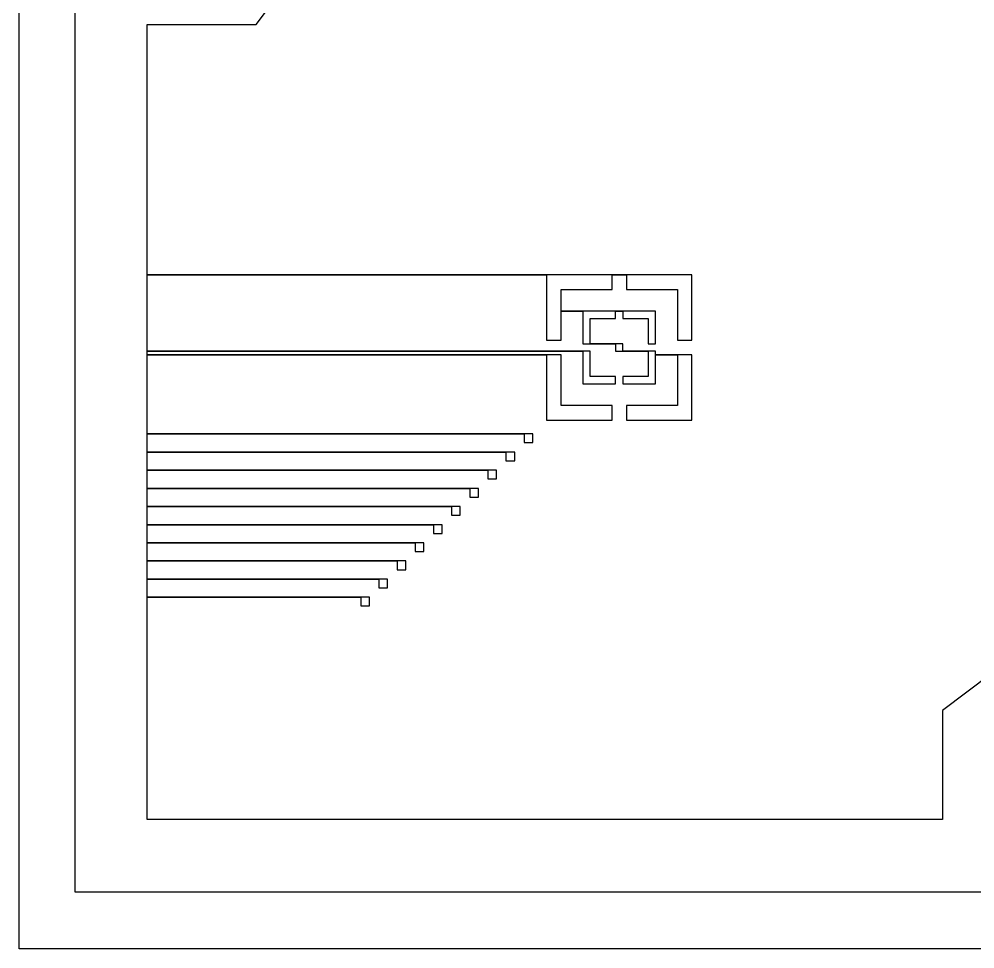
# Model space of a CAD drawing. Extents: x -3354 to 6958, y 9496 to 19808.
# Drawn here: x -3354 to -722, y 9496 to 12058 of the extents above; entities that cross this region are included whole.
import ezdxf

# ---------------------------------------------------------------- set-up
doc = ezdxf.new("R2010")
doc.units = 0
doc.layers.add('L1D0', color=3, linetype='CONTINUOUS')

msp = doc.modelspace()

# ---------------------------------------------------------------- linework, layer by layer
at = {"layer": 'L1D0'}
msp.add_lwpolyline([(-3354.228, 9496.092), (-3354.228, 19653.013), (-3201.17, 19653.013), (-3201.17, 9653.013), (6798.83, 9653.013), (6798.83, 19653.013), (-3354.228, 19653.013), (-3354.228, 19808.077), (6957.757, 19808.077), (6957.757, 9496.092)], close=True, dxfattribs=at)
msp.add_lwpolyline([(-412.17, 10453.013), (-811.17, 10153.013), (-811.17, 9853.013), (-3001.17, 9853.013), (-3001.17, 10465.013), (-2413.17, 10465.013), (-2413.17, 10441.013), (-2389.17, 10441.013), (-2389.17, 10465.013), (-3001.17, 10465.013), (-3001.17, 10515.013), (-2363.17, 10515.013), (-2363.17, 10491.013), (-2339.17, 10491.013), (-2339.17, 10515.013), (-3001.17, 10515.013), (-3001.17, 10565.013), (-2313.17, 10565.013), (-2313.17, 10541.013), (-2289.17, 10541.013), (-2289.17, 10565.013), (-3001.17, 10565.013), (-3001.17, 10615.013), (-2263.17, 10615.013), (-2263.17, 10591.013), (-2239.17, 10591.013), (-2239.17, 10615.013), (-3001.17, 10615.013), (-3001.17, 10665.013), (-2213.17, 10665.013), (-2213.17, 10641.013), (-2189.17, 10641.013), (-2189.17, 10665.013), (-3001.17, 10665.013), (-3001.17, 10715.013), (-2163.17, 10715.013), (-2163.17, 10691.013), (-2139.17, 10691.013), (-2139.17, 10715.013), (-3001.17, 10715.013), (-3001.17, 10765.013), (-2113.17, 10765.013), (-2113.17, 10741.013), (-2089.17, 10741.013), (-2089.17, 10765.013), (-3001.17, 10765.013), (-3001.17, 10815.013), (-2063.17, 10815.013), (-2063.17, 10791.013), (-2039.17, 10791.013), (-2039.17, 10815.013), (-3001.17, 10815.013), (-3001.17, 10865.013), (-2013.17, 10865.013), (-2013.17, 10841.013), (-1989.17, 10841.013), (-1989.17, 10865.013), (-3001.17, 10865.013), (-3001.17, 10915.013), (-1963.17, 10915.013), (-1963.17, 10891.013), (-1939.17, 10891.013), (-1939.17, 10915.013), (-3001.17, 10915.013), (-3001.17, 11133.013), (-1901.17, 11133.013), (-1901.17, 10953.013), (-1721.17, 10953.013), (-1721.17, 10993.013), (-1861.17, 10993.013), (-1861.17, 11133.013), (-3001.17, 11133.013), (-3001.17, 11143.013), (-1801.17, 11143.013), (-1801.17, 11053.013), (-1711.17, 11053.013), (-1711.17, 11073.013), (-1781.17, 11073.013), (-1781.17, 11143.013), (-3001.17, 11143.013), (-3001.17, 11353.013), (-1901.17, 11353.013), (-1901.17, 11173.013), (-1861.17, 11173.013), (-1861.17, 11253.013), (-1801.17, 11253.013), (-1801.17, 11163.013), (-1711.17, 11163.013), (-1711.17, 11143.013), (-1621.17, 11143.013), (-1621.17, 11073.013), (-1691.17, 11073.013), (-1691.17, 11053.013), (-1601.17, 11053.013), (-1601.17, 11133.013), (-1541.17, 11133.013), (-1541.17, 10993.013), (-1681.17, 10993.013), (-1681.17, 10953.013), (-1501.17, 10953.013), (-1501.17, 11133.013), (-1601.17, 11133.013), (-1601.17, 11143.013), (-1691.17, 11143.013), (-1691.17, 11163.013), (-1781.17, 11163.013), (-1781.17, 11233.013), (-1711.17, 11233.013), (-1711.17, 11253.013), (-1691.17, 11253.013), (-1691.17, 11233.013), (-1621.17, 11233.013), (-1621.17, 11163.013), (-1601.17, 11163.013), (-1601.17, 11253.013), (-1861.17, 11253.013), (-1861.17, 11313.013), (-1721.17, 11313.013), (-1721.17, 11353.013), (-1681.17, 11353.013), (-1681.17, 11313.013), (-1541.17, 11313.013), (-1541.17, 11173.013), (-1501.17, 11173.013), (-1501.17, 11353.013), (-3001.17, 11353.013), (-3001.17, 12043.013), (-2701.17, 12043.013), (-2401.17, 12442.013)], dxfattribs=at)

doc.saveas('drawing.dxf')
